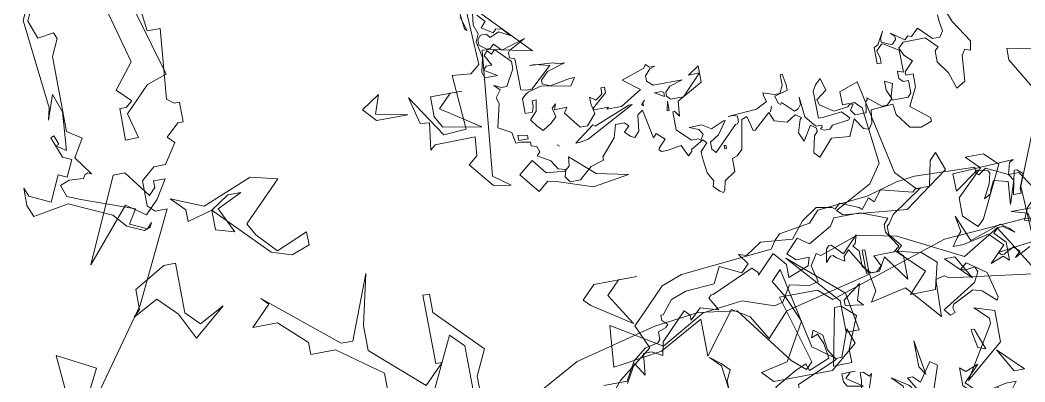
# Model space of a CAD drawing. Header units: millimetres. Extents: x 1418 to 1811, y 1796 to 1956.
# Drawn here: x 1476.12 to 1477.008, y 1836.798 to 1837.117 of the extents above; entities that cross this region are included whole.
import ezdxf

# ---------------------------------------------------------------- set-up
doc = ezdxf.new("R2010")
doc.units = ezdxf.units.MM
doc.layers.add('ARBRE', color=251, linetype='Continuous', lineweight=13)
doc.layers.add('VEGETAIS', color=3, linetype='Continuous')

# ---------------------------------------------------------------- blocks, each defined once
blk = doc.blocks.new('WMF26', base_point=(0, 0.0008))
at = {"color": 85}
for points in [[(7.3226, -0.1836), (7.3588, -0.2206), (7.4617, -0.1474), (7.7449, -0.2857), (7.8833, -0.2857), (8.0216, -0.4965)], [(13.1582, -5.9476), (13.2233, -7.4181), (13.0199, -7.9055)], [(9.5274, -11.9578), (8.756, -12.3728), (8.3048, -12.4823), (8.0578, -12.5119), (7.8462, -12.4823), (7.6066, -12.162), (7.5342, -12.097), (7.4979, -12.1332), (7.6066, -12.5119), (7.395, -12.5119), (7.3226, -12.4461), (6.6606, -12.6568), (6.2095, -12.6857), (5.4018, -12.5119)], [(0.6208, -6.0489), (0.5483, -5.387), (0.4759, -5.387), (0.5121, -5.0016), (0.4759, -4.972), (0.4462, -4.972), (0.4462, -4.8633), (0.4759, -4.8633), (0.5483, -4.7975), (0.5121, -4.7612), (0.5846, -4.6517), (0.6496, -4.6517), (0.7237, -4.5867), (0.7237, -4.4484), (0.6866, -4.4122), (0.6208, -4.4122), (0.8612, -3.9239), (1.4943, -3.0512), (1.771, -3.0512)], [(1.8434, -2.4543), (2.2221, -2.0031), (2.6807, -1.654), (2.5424, -1.3338), (2.6445, -1.2317), (2.9936, -0.8826), (3.2694, -0.7805), (4.492, -0.6718), (4.5653, -0.5689), (4.6377, -0.4965), (5.0527, -0.4314), (5.191, -0.2857), (5.8604, -0.2206), (6.2753, -0.1111), (6.5223, -0.0815), (7.3226, -0.1111), (7.3226, -0.1836), (7.3226, -0.1836)]]:
    blk.add_lwpolyline(points, dxfattribs=at)
at = {"color": 63}
for points in [[(7.7449, -0.2857), (7.796, -0.3738), (7.6955, -0.6776), (7.7211, -0.3754), (7.5325, -0.326), (7.4749, -0.4438), (7.4617, -0.4932), (7.3736, -0.5442), (7.4699, -0.3623), (7.5062, -0.2231), (7.4881, -0.1918), (7.3481, -0.1548), (7.0303, -0.3746), (7.0221, -0.1433), (7.8404, -0.1029), (7.7836, -0.1358), (7.7449, -0.2857), (7.7449, -0.2857)], [(6.5001, -0.2462), (6.5734, -0.2462), (6.1518, -0.522), (6.0777, -0.6315), (6.0489, -0.6611), (6.0489, -0.7698), (6.188, -0.9443), (6.1156, -1.0094), (6.188, -1.0827), (6.188, -1.3955), (5.9402, -1.0464), (5.8381, -1.221), (5.7006, -1.221), (5.489, -0.8711), (5.4166, -0.9443), (5.4166, -1.0094), (5.3145, -0.9443), (5.2783, -0.9081), (5.2421, -0.9081), (5.1762, -0.9806), (5.2058, -0.806), (5.2421, -0.7698), (5.2783, -0.7698), (5.4166, -0.9081), (5.6274, -0.6973), (5.5903, -0.806), (5.5541, -0.8348), (5.6274, -0.9081), (5.6274, -1.1189), (5.7295, -1.221), (5.8019, -1.221), (5.8744, -1.1551), (5.8019, -1.0094), (6.0777, -1.0094), (6.1518, -0.9443), (6.0127, -0.7336), (6.0127, -0.6315), (6.0777, -0.5582), (5.7295, -0.4199), (5.3804, -0.4199), (5.3145, -0.522), (5.0016, -0.6973), (4.8559, -0.5944), (4.6814, -0.7698), (4.7909, -0.8711), (4.9654, -0.8711), (4.9292, -0.9806), (4.6517, -1.0827), (4.6517, -0.9081), (4.5068, -0.7336), (4.2664, -0.9806), (4.2664, -0.9443), (4.194, -0.8711), (3.6333, -1.1189), (3.6045, -1.1189), (3.5683, -1.1551), (3.6695, -1.3297), (3.4299, -1.2572), (3.2842, -1.3955), (3.2842, -1.3297), (3.2192, -1.2572), (2.8693, -1.6063), (2.833, -1.7808), (2.6947, -1.7084), (2.586, -1.7084), (2.5572, -1.9924), (2.4469, -1.8171), (2.3094, -2.0575)], [(1.9957, -2.0287), (2.3094, -2.0287), (2.4469, -1.7808), (2.6223, -1.6433), (2.7968, -1.6063), (2.833, -1.5701), (2.833, -1.4688), (2.9343, -1.4317), (2.9722, -1.3955), (2.9055, -1.3297), (2.9055, -1.2572), (2.9343, -1.2572), (3.0808, -1.0827), (3.2842, -1.0094), (3.6695, -0.9806), (3.779, -0.7698), (4.0557, -0.9081), (4.1577, -0.806), (4.0557, -0.6611), (4.1577, -0.6973), (4.3685, -0.5582), (4.7909, -0.5944), (4.9654, -0.3837), (5.1762, -0.2462), (5.3804, -0.2824), (5.4166, -0.3112), (5.489, -0.2462), (5.7295, -0.3474), (5.7657, -0.3837), (5.8744, -0.2462), (5.9402, -0.3112), (6.0489, -0.1729), (6.4639, -0.2824), (6.5001, -0.2462), (6.5001, -0.2462)], [(7.8429, -1.2679), (7.6321, -1.3774), (7.7046, -1.3041), (7.6321, -1.2317), (7.4938, -1.3041), (7.4576, -1.3041), (7.4205, -1.2679), (7.945, -1.2029)], [(5.3112, -1.5083), (5.5508, -1.3338), (5.4849, -1.5445), (5.5508, -1.6178), (5.3112, -1.5808), (5.3112, -1.5083), (5.3112, -1.5083)], [(7.2929, -1.8805), (7.1217, -1.724), (7.0023, -1.6894), (6.7191, -1.8286), (6.6969, -1.8747), (6.7183, -1.9373), (6.6499, -1.9611), (6.5816, -1.8772), (7.0394, -1.5997), (7.1077, -1.4671), (7.0838, -1.398), (6.943, -1.4169), (6.8969, -1.3947), (6.9801, -1.3264), (7.2279, -1.5017), (7.3102, -1.8426), (7.2929, -1.8805), (7.2929, -1.8805)], [(4.217, -2.4683), (4.52, -2.2962), (4.6624, -2.2378), (4.6945, -2.3316), (4.9712, -2.2188), (4.9457, -2.0188), (4.8847, -1.8821), (4.7991, -1.9175), (4.8386, -1.8228), (4.9522, -1.9109), (4.9778, -2.111), (5.065, -2.2584), (4.5184, -2.4856), (4.5126, -2.5934), (4.4031, -2.6651), (4.2747, -2.6116), (4.217, -2.4683), (4.217, -2.4683)], [(3.6695, -2.1307), (3.6045, -2.2682), (3.6045, -2.3786), (3.5683, -2.0575), (3.4299, -1.92), (3.5683, -2.0287), (3.6695, -2.1307), (3.6695, -2.1307)], [(6.1156, -2.2032), (6.188, -2.6618), (6.1156, -2.5523), (6.1156, -2.2032), (6.1156, -2.2032)], [(6.887, -2.2353), (6.887, -2.1991), (6.9233, -2.1991), (7.0262, -2.4831), (6.9233, -2.4469), (6.887, -2.2353), (6.887, -2.2353)], [(5.3433, -2.5885), (5.3433, -2.4872), (5.3804, -2.4872), (5.4528, -2.5523), (5.489, -2.5235), (5.4166, -2.7276), (5.4166, -2.9384), (5.3145, -3.0471), (5.3145, -2.7276), (5.3433, -2.5885), (5.3433, -2.5885)], [(7.1629, -2.5235), (7.4757, -2.8363), (7.3374, -2.8363), (7.1629, -2.5235), (7.1629, -2.5235)], [(5.8678, -2.8726), (5.8678, -2.7639), (5.7295, -2.6247), (5.9402, -2.7639), (5.9765, -2.8001), (5.8381, -3.0471), (5.8381, -2.9384), (5.8678, -2.8726), (5.8678, -2.8726)], [(6.6754, -3.15), (6.5659, -3.0759), (6.5001, -3.0109), (6.6392, -3.1121), (6.7117, -3.1121), (6.7767, -3.0471), (6.6392, -2.9022), (6.6392, -2.6618), (6.7117, -2.7276), (6.8862, -2.6618), (6.6754, -2.8726), (6.85, -3.0471), (7.1991, -2.9746), (7.3374, -2.9746), (7.2641, -3.0759), (7.1991, -3.15), (7.2353, -3.36), (7.0904, -3.0109), (6.6754, -3.15), (6.6754, -3.15)], [(1.6475, -3.0759), (1.7495, -3.0759), (1.9595, -3.3163), (1.7125, -3.1426), (1.5742, -3.2801), (1.6475, -3.3896), (1.6837, -3.4258), (1.6837, -3.5271), (1.5742, -3.3534), (1.4721, -3.2513), (1.4359, -3.2513), (1.3346, -3.3534), (1.3634, -3.7387), (1.1601, -3.63), (1.538, -2.9022), (1.538, -2.9672), (1.6475, -3.0759), (1.6475, -3.0759)], [(5.9402, -3.1862), (6.0415, -3.36), (6.0127, -3.36), (5.9765, -3.3237), (5.904, -3.4258), (5.8678, -3.397), (5.9402, -3.1862), (5.9402, -3.1862)], [(6.2531, -3.7461), (6.3255, -3.5715), (6.3255, -3.4983), (6.4276, -3.4983), (6.3618, -3.8111), (6.3255, -3.8111), (6.2531, -3.7461), (6.2531, -3.7461)], [(6.3255, -3.8408), (6.5734, -4.1248), (6.2893, -3.877), (6.2531, -3.6662), (6.3255, -3.6662), (6.3255, -3.8408), (6.3255, -3.8408)], [(5.8381, -3.9132), (5.9765, -4.0515), (5.8381, -4.0153), (5.7657, -3.9494), (5.8019, -3.8045), (5.9402, -3.8045), (5.8381, -3.9132), (5.8381, -3.9132)], [(7.4938, -4.1767), (7.5663, -4.1042), (7.4576, -3.9289), (7.6684, -4.068), (7.7046, -4.1042), (7.6321, -4.1767), (7.3917, -4.1767), (7.4938, -4.1767), (7.4938, -4.1767)], [(5.3351, -4.4122), (5.4734, -4.1355), (5.5096, -4.0993), (5.5821, -4.1717), (5.5821, -4.273), (5.4372, -4.4122), (5.5096, -4.4846), (5.4075, -4.4846), (5.3351, -4.4122), (5.3351, -4.4122)], [(0.811, -4.6484), (0.7015, -4.5027), (0.6644, -4.5398), (0.6644, -4.576), (0.5994, -4.576), (0.6644, -4.4739), (0.7377, -4.4006), (0.8398, -4.4739), (1.0868, -4.1899), (0.876, -4.6484), (0.811, -4.6484), (0.811, -4.6484)], [(5.4923, -5.3557), (5.4421, -5.2248), (5.3631, -5.1037), (5.373, -5.0535), (5.4026, -5.0634), (5.4232, -5.0346), (5.4339, -4.8921), (5.4841, -4.8633), (5.5137, -4.9531), (5.564, -5.0239), (5.564, -5.0848), (5.5426, -5.1037), (5.6035, -5.1638), (5.7253, -5.1638), (5.755, -5.135), (5.736, -5.093), (5.6941, -5.0535), (5.7443, -5.0033), (5.7443, -4.9844), (5.7048, -4.9844), (5.7048, -4.9127), (5.755, -4.8123), (5.6545, -4.7324), (5.6545, -4.7118), (5.7146, -4.6904), (5.7756, -4.7011), (5.8365, -4.7826), (5.8447, -4.8419), (5.9657, -4.8337), (5.9765, -4.7621), (5.9954, -4.7324), (6.0267, -4.7407), (6.0662, -4.8016), (6.1074, -4.7118), (6.2078, -4.7217), (6.2893, -4.632), (6.3181, -4.6616), (6.2975, -4.7514), (6.2786, -4.7719), (6.2786, -4.7909), (6.3082, -4.8123), (6.3576, -4.7324), (6.3791, -4.7826), (6.3576, -4.8526), (6.3478, -4.8633), (6.3791, -4.8839), (6.4293, -4.8526), (6.4984, -4.8732), (6.519, -4.9234), (6.6096, -4.8419), (6.6203, -4.8419), (6.6409, -4.9234), (6.6705, -4.9127), (6.7001, -4.7514), (6.7314, -4.7217), (6.7602, -4.7118), (6.7602, -4.6402), (6.8212, -4.6007), (6.8319, -4.5505), (6.8418, -4.5398), (6.8607, -4.5505), (6.892, -4.5818), (6.8821, -4.6114), (6.9109, -4.6616), (6.9216, -4.7514), (6.9216, -4.7826), (6.8821, -4.8222), (6.901, -4.8419), (6.9718, -4.8016), (6.9718, -4.7909), (6.9932, -4.7719), (7.0229, -4.8337), (7.1019, -4.8222), (7.134, -4.8222), (7.1439, -4.8337), (7.1439, -4.8419), (7.1019, -4.8839), (7.1439, -4.9234), (7.1629, -4.9028), (7.1941, -5.0634), (7.2238, -5.0428), (7.2345, -4.9531), (7.2633, -4.9234), (7.2839, -4.9341), (7.3135, -4.9629), (7.2839, -4.9926), (7.3028, -5.0132), (7.353, -5.0132), (7.3744, -4.9424), (7.4543, -4.8526), (7.4543, -4.8337), (7.5259, -4.8123), (7.5967, -4.7514), (7.6552, -4.7514), (7.6766, -4.7826), (7.6659, -4.8222), (7.7054, -4.8337), (7.7367, -4.8839), (7.8059, -4.9234), (7.7869, -4.9424), (7.7976, -4.9737), (7.8273, -4.9844), (7.8273, -5.0033), (7.8775, -5.0132), (7.9071, -5.0132), (7.9178, -5.0741), (7.9886, -5.1136), (7.9574, -5.2437), (7.9681, -5.2758), (7.9384, -5.3153), (7.9681, -5.345), (7.9277, -5.326), (7.8989, -5.326), (7.8478, -5.4158), (7.8478, -5.4561), (7.9277, -5.5376), (7.9491, -5.5162), (7.9681, -5.5376), (7.9886, -5.5162), (7.9574, -5.4561), (7.9886, -5.4561), (8.0076, -5.4372), (7.9384, -5.3952), (8.0076, -5.3952), (8.0183, -5.4265), (7.9993, -5.5063), (8.0183, -5.5961), (7.9993, -5.6381), (8.0183, -5.6891), (8.0076, -5.7575)], [(8.0784, -5.7476), (8.0578, -5.6669), (8.0685, -5.6784), (8.0784, -5.7789)], [(7.9886, -5.7393), (7.9491, -5.6973), (7.9779, -5.6669), (7.9178, -5.6274), (7.8989, -5.6463), (7.8668, -5.6381), (7.8273, -5.5961), (7.8882, -5.6274), (7.9384, -5.606), (7.9574, -5.6274), (7.9886, -5.6274), (8.0076, -5.606), (8.0076, -5.5771), (7.9681, -5.5459), (7.9491, -5.5459), (7.9277, -5.5664), (7.8882, -5.5269), (7.7556, -5.5664), (7.8478, -5.5162), (7.8561, -5.5063), (7.8561, -5.4767), (7.8273, -5.466), (7.8273, -5.2947), (7.7976, -5.2865), (7.7663, -5.2865), (7.6552, -5.387), (7.647, -5.3952), (7.7268, -5.4158), (7.7556, -5.4158), (7.6264, -5.4059), (7.5967, -5.3952), (7.5655, -5.3952), (7.6659, -5.3656), (7.7054, -5.326), (7.7054, -5.3054), (7.6659, -5.2865), (7.5547, -5.3054), (7.5259, -5.3054), (7.5547, -5.2651), (7.7161, -5.2947), (7.7869, -5.2758), (7.8059, -5.2651), (7.8273, -5.2437), (7.8273, -5.1638), (7.7869, -5.1638), (7.777, -5.1935), (7.777, -5.2248), (7.7556, -5.2248), (7.7663, -5.1638), (7.8059, -5.1243), (7.777, -5.0848), (7.7474, -5.0535), (7.6972, -5.0848), (7.6659, -5.1136), (7.6766, -5.1638), (7.6552, -5.1852), (7.6659, -5.154), (7.5967, -5.154), (7.6157, -5.1243), (7.5465, -5.0346), (7.5045, -5.0346), (7.4543, -5.093), (7.465, -5.1433), (7.465, -5.1852), (7.4354, -5.1638), (7.4033, -5.1852), (7.395, -5.1935), (7.395, -5.2248), (7.3744, -5.2248), (7.3744, -5.1935), (7.4543, -5.1243), (7.4543, -5.1136), (7.3744, -5.1136), (7.3843, -5.1037), (7.3028, -5.1037), (7.1843, -5.1745), (7.274, -5.2437), (7.1439, -5.2865), (7.134, -5.3054), (7.1126, -5.2865), (7.0838, -5.2865), (7.1126, -5.2758), (7.1439, -5.2437), (7.1439, -5.2141), (7.1126, -5.1852), (6.9513, -5.1852), (7.0229, -5.1638), (7.0517, -5.135), (7.0517, -5.1136), (7.0336, -5.093), (6.9611, -5.093), (6.8508, -5.2042), (6.9109, -5.2042), (6.8508, -5.2437), (6.8508, -5.154), (6.9932, -5.0741), (7.0015, -4.9926), (7.0229, -5.0239), (7.0336, -5.0239), (7.0336, -4.9234), (6.9611, -4.8526), (6.9216, -4.8526), (6.9109, -4.8419), (6.892, -4.8732), (6.9109, -4.9028), (6.9611, -4.9234), (6.892, -4.9234), (6.8418, -4.8921), (6.771, -4.9234), (6.7602, -4.9234), (6.8105, -4.8526), (6.8607, -4.8222), (6.8607, -4.7826), (6.8418, -4.7621), (6.71, -4.8921), (6.7001, -4.8921), (6.6911, -4.9028), (6.6911, -4.9341), (6.71, -4.9424), (6.7413, -4.9424), (6.5808, -4.9531), (6.519, -4.9844), (6.5297, -5.0132), (6.5297, -5.0346), (6.4688, -5.0132), (6.44, -5.0132), (6.4186, -5.0535), (6.4186, -5.1136), (6.4079, -5.1136), (6.398, -5.0535), (6.398, -5.0239), (6.4688, -5.0033), (6.4581, -4.9629), (6.4482, -4.9531), (6.44, -4.9629), (6.3791, -4.9028), (6.3576, -4.9127), (6.3395, -4.9341), (6.3395, -4.9737), (6.3288, -4.8633), (6.2893, -4.8123), (6.2786, -4.8016), (6.2473, -4.8016), (6.2473, -4.7909), (6.258, -4.7826), (6.2391, -4.7719), (6.2078, -4.7719), (6.1889, -4.7909), (6.0967, -4.8016), (6.0884, -4.8123), (6.1279, -4.8526), (6.2284, -4.8419), (6.258, -4.8419), (6.258, -4.9926), (6.2391, -5.0239), (6.2078, -5.0535), (6.1889, -4.9844), (6.2473, -4.9424), (6.2391, -4.9127), (6.1675, -4.8633), (6.0884, -4.8732), (6.0769, -4.8839), (6.0563, -4.8839), (6.0769, -4.8526), (6.0563, -4.8222), (5.9954, -4.8222), (5.9872, -4.8839), (5.9765, -4.8921), (5.9765, -4.9028), (5.9056, -4.8419), (5.876, -4.8419), (5.8447, -4.8732), (5.8653, -4.9234), (5.8653, -4.9737), (5.8258, -4.9531), (5.8447, -4.8839), (5.8447, -4.8633), (5.755, -4.8633), (5.736, -4.8839), (5.736, -4.9531), (5.7649, -4.9531), (5.7863, -4.9737), (5.7863, -5.0132), (5.755, -5.0033), (5.755, -5.1243), (5.8365, -5.1745), (5.8447, -5.1745), (5.876, -5.1433), (5.8653, -5.1037), (5.8653, -5.0741), (5.8867, -5.0741), (5.8867, -5.1638), (5.8653, -5.1745), (5.8258, -5.2437), (5.8447, -5.2042), (5.8447, -5.1852), (5.7945, -5.1638), (5.7863, -5.1638), (5.7649, -5.1852), (5.7649, -5.2042), (5.7863, -5.2248), (5.7146, -5.1745), (5.6941, -5.1935), (5.6751, -5.1852), (5.6356, -5.2248), (5.564, -5.154), (5.5236, -5.154), (5.503, -5.1852), (5.5137, -5.2437), (5.5137, -5.2758)], [(6.7915, -4.7909), (6.7817, -4.7909), (6.7817, -4.7719), (6.7915, -4.7719), (6.7915, -4.7909), (6.7915, -4.7909)], [(0.7739, -4.9975), (0.7377, -4.9975), (0.7015, -5.0272), (0.7739, -5.0996), (0.6644, -5.2371), (0.7739, -5.6595), (0.7015, -5.587), (0.6356, -5.6595), (0.4899, -5.1358), (0.5994, -5.0996), (0.7377, -4.9613), (0.7015, -4.823), (0.7739, -4.823), (0.7739, -4.9975), (0.7739, -4.9975)], [(6.4984, -4.9531), (6.5083, -4.9234), (6.4984, -4.9531), (6.4984, -4.9531)], [(7.5152, -4.9629), (7.5655, -4.9531), (7.586, -4.9531), (7.4757, -5.0346), (7.465, -5.0239), (7.2633, -5.1037), (7.2444, -5.1037), (7.5152, -4.9629), (7.5152, -4.9629)], [(7.6865, -4.9629), (7.6766, -4.9531), (7.6865, -4.9629), (7.6865, -4.9629)], [(7.0624, -5.0346), (7.0517, -5.0848), (7.0517, -5.0346), (7.0624, -5.0346), (7.0624, -5.0346)], [(7.8371, -5.0239), (7.8882, -5.0239), (7.8882, -5.0535), (7.8371, -5.0428), (7.8371, -5.0239), (7.8371, -5.0239)], [(7.1843, -5.0848), (7.1941, -5.093), (7.1736, -5.1136), (7.1843, -5.1037), (7.1843, -5.0848), (7.1843, -5.0848)], [(7.0624, -5.135), (7.0624, -5.1136), (7.1126, -5.1433), (7.0731, -5.1433), (7.0624, -5.135), (7.0624, -5.135)]]:
    blk.add_lwpolyline(points, dxfattribs=at)
at = {"color": 106}
for points in [[(7.9343, -0.3112), (7.861, -0.4858), (7.861, -0.5582), (7.7589, -0.5582), (7.8248, -0.2462), (7.861, -0.2462), (7.9343, -0.3112), (7.9343, -0.3112)], [(7.5119, -0.9081), (7.6214, -0.9806), (7.6865, -1.0464), (7.5482, -0.9443), (7.4757, -0.9443), (7.4098, -1.0094), (7.5482, -1.1551), (7.5482, -1.3955), (7.4757, -1.3297), (7.3003, -1.3955), (7.5119, -1.1848), (7.3374, -1.0094), (6.9883, -1.0827), (6.85, -1.0827), (6.9224, -0.9806), (6.9883, -0.9081), (6.9513, -0.6973), (7.097, -1.0464), (7.5119, -0.9081), (7.5119, -0.9081)], [(7.9343, -0.9806), (7.8981, -0.8348), (7.6865, -0.7698), (7.9993, -0.7698), (7.9343, -0.9806), (7.9343, -0.9806)], [(5.7006, -1.221), (5.6644, -1.221), (5.6644, -0.9081), (5.7006, -0.9081), (5.7006, -1.221), (5.7006, -1.221)], [(7.0245, -1.5338), (6.7117, -1.221), (6.85, -1.221), (7.0245, -1.5338), (7.0245, -1.5338)], [(5.1046, -2.563), (5.1046, -2.4543), (5.2799, -2.4543), (5.2141, -2.4543), (5.1408, -2.5268), (5.3524, -2.6651), (5.1408, -2.6288), (5.1046, -2.563), (5.1046, -2.563)], [(8.3855, -3.5641), (8.3855, -3.9783), (8.4579, -4.0515), (8.5962, -3.7675)], [(8.8441, -3.8045), (8.8441, -3.9132), (9.0836, -4.0886), (9.2211, -4.0886), (9.2211, -4.1536), (9.3677, -4.2919), (9.5052, -4.2919), (9.3965, -4.4006), (9.4327, -4.4377), (9.0474, -4.1174), (8.9816, -4.1174), (8.8441, -4.4665), (8.9091, -4.1899), (8.9091, -4.0515), (8.6325, -3.8045), (8.5238, -3.9132), (8.56, -3.9132), (8.56, -4.2919), (8.5238, -4.2919), (8.5238, -4.1899), (8.2826, -3.942), (8.3492, -3.8045), (8.3492, -3.5641)], [(6.2531, -4.3282), (6.0489, -4.4377), (5.9765, -4.5398), (6.0127, -4.8526), (6.0489, -4.8889), (6.1156, -4.8889), (6.1156, -4.9613), (6.0127, -4.9975), (5.904, -4.4739), (5.8019, -4.3644), (5.7295, -4.3644), (5.7006, -4.5027), (5.6644, -4.5398), (5.6274, -4.4377), (5.8744, -4.2623), (6.2243, -4.2985), (6.2531, -4.3282), (6.2531, -4.3282)], [(9.9926, -4.5398), (10.1317, -4.4665), (10.0947, -4.5027), (10.0947, -4.6122), (9.9201, -4.7135), (9.8551, -4.7135), (9.8551, -4.4377), (9.7826, -4.3644), (9.6435, -4.4377), (9.8189, -4.2919), (9.8913, -4.4377), (9.9926, -4.5398), (9.9926, -4.5398)], [(5.1762, -4.9613), (5.1762, -5.0272), (5.0305, -4.9975), (4.9654, -4.9251), (5.0016, -4.7859), (4.893, -4.6484), (5.0305, -4.7135), (5.1762, -4.9613), (5.1762, -4.9613)], [(9.6073, -4.9613), (9.7464, -4.9251), (9.7464, -4.9901), (9.8189, -5.0634), (9.6435, -4.9901), (9.3677, -5.0996), (9.2211, -5.0634), (9.4327, -4.8526), (9.3965, -4.7859), (9.2952, -4.6773), (9.1199, -4.7497), (9.1199, -4.6773), (9.2211, -4.641), (9.3315, -4.6773), (9.6073, -4.9613), (9.6073, -4.9613)], [(7.7285, -4.7678), (7.7738, -4.7777), (7.8306, -4.7316), (7.9178, -4.8403), (7.838, -4.9037), (7.7746, -4.8238), (7.6725, -4.8131), (7.6437, -4.837), (7.6387, -4.888), (7.5062, -4.7703), (7.3341, -4.7316), (7.5342, -4.7011), (7.7285, -4.7678), (7.7285, -4.7678)], [(8.1805, -4.9448), (8.1302, -4.986), (8.1195, -5.0881), (8.3427, -5.0856), (8.3707, -5.0626), (8.3501, -5.2099), (8.4011, -5.2157), (8.4373, -5.3647), (8.285, -5.1317), (8.1607, -5.1391), (8.1805, -5.4413), (8.0784, -5.4306), (8.0273, -5.4718), (8.0422, -5.825), (7.7252, -5.4915), (7.9434, -5.5401), (7.9944, -5.5459), (8.066, -4.8609), (7.9746, -4.7933), (8.071, -4.809), (8.1805, -4.9448), (8.1805, -4.9448)], [(9.6073, -4.9613), (9.5052, -5.0272), (9.4327, -5.0272), (9.5711, -4.9613), (9.5052, -4.823), (9.6073, -4.8526), (9.6073, -4.9613), (9.6073, -4.9613)], [(10.3417, -6.3544), (10.4281, -6.1683), (10.3779, -5.6751), (10.3935, -5.6093), (10.3466, -5.7418), (10.3096, -5.6397), (10.3269, -5.4273), (10.3795, -5.4635), (10.3623, -5.4701), (10.3804, -5.5187), (10.3977, -5.5121), (10.3557, -5.3968), (10.3079, -5.3754), (10.3499, -5.2849), (10.3968, -5.3063), (10.4611, -5.1671), (10.5755, -5.2206), (10.5944, -5.27), (10.5953, -5.1737), (10.5697, -5.1079), (10.3721, -5.1408), (10.1433, -5.0346), (10.0799, -4.9621), (9.9893, -4.9201), (9.9547, -4.9333), (9.9432, -4.9572), (9.972, -4.9267), (10.0626, -4.9687), (10.0156, -5.0453), (10.3005, -5.1507), (10.3713, -5.1803), (10.3952, -5.247), (10.3433, -5.2668), (10.2651, -5.2602), (10.2528, -5.2799), (10.2355, -5.2865), (10.2165, -5.2783), (10.2898, -5.3812), (10.2305, -5.4783), (10.3087, -5.5294), (10.3071, -5.9468), (10.2651, -6.0374), (10.2783, -6.072), (10.368, -6.0588), (10.4051, -6.1609), (10.3219, -6.342)], [(8.3196, -5.2371), (8.3196, -5.3474), (8.1451, -5.3474), (8.2101, -5.3474), (8.2826, -5.275), (8.0726, -5.1358), (8.2826, -5.1721), (8.3196, -5.2371), (8.3196, -5.2371)], [(8.6975, -5.3474), (8.5962, -5.4125), (8.6325, -5.3112), (8.4579, -5.275), (8.6325, -5.275), (8.6975, -5.3474), (8.6975, -5.3474)], [(12.8898, -7.1587), (13.136, -7.195), (13.2381, -7.232), (13.2093, -7.2971), (13.0998, -7.4066), (13.1731, -7.2682), (13.0998, -7.195), (12.8602, -7.232), (12.9261, -6.8821), (13.0998, -6.8821), (12.8898, -7.1587), (12.8898, -7.1587)], [(6.067, -12.3604), (6.6746, -12.4452), (6.6993, -12.4601), (6.7487, -12.4485), (6.7545, -12.246), (6.92, -12.4345), (7.1167, -12.3926), (7.0822, -12.4494), (7.0995, -12.5457), (7.5803, -12.4321), (7.7029, -12.302), (7.782, -12.437), (7.875, -12.4946), (8.0496, -12.2682), (8.0504, -12.4749), (8.2941, -12.3423), (8.5189, -12.3102), (8.5658, -12.3045), (8.5452, -12.5325), (8.2784, -12.367), (8.0314, -12.5053), (7.81, -12.5309), (7.642, -12.4708), (7.5926, -12.4823), (7.5391, -12.5687), (7.4329, -12.5457), (7.3827, -12.558), (7.4033, -12.6478), (7.3654, -12.7095), (7.3407, -12.6947), (7.1258, -12.7663), (6.9134, -12.7211), (6.5709, -12.5432), (6.3667, -12.6651), (6.2045, -12.4016)], [(6.5001, -12.1875), (6.5734, -12.26), (6.4639, -12.2238), (6.4639, -12.0492), (6.6754, -11.8747), (6.5001, -12.1587), (6.5001, -12.1875), (6.5001, -12.1875)], [(7.7779, -12.1274), (7.6297, -12.1579), (7.5119, -12.3621), (7.5737, -12.5111), (7.6297, -12.6033), (7.5737, -12.6593), (7.4815, -12.2139), (7.3629, -12.1274), (7.3325, -12.1274), (7.2765, -12.2756), (7.246, -12.1892), (7.3942, -12.0657), (7.7219, -12.0657), (7.7779, -12.1274), (7.7779, -12.1274)]]:
    blk.add_lwpolyline(points, dxfattribs=at)
blk = doc.blocks.new('T2_02')
at = {"xscale": 0.3499999999999943, "yscale": 0.3499999999999943, "zscale": 0.3499999999999943}
blk.add_blockref('WMF26', (-2.2399, 1.997), dxfattribs=at)

msp = doc.modelspace()

# ---------------------------------------------------------------- linework, layer by layer
at = {"layer": 'VEGETAIS'}
msp.add_spline([(1489.22484, 1838.59894), (1485.19468, 1835.45514), (1481.15414, 1837.04348), (1477.72516, 1834.03483), (1473.50398, 1839.06184), (1479.87106, 1839.06194), (1489.22484, 1838.59894)], degree=3, dxfattribs=at)

# ---------------------------------------------------------------- block references
at = {"layer": 'ARBRE'}
for p, xscale, yscale, zscale, rotation in [((1476.77709, 1837.16313), 0.4621142716754233, 0.4621142716754233, 0.4621142716754233, 190.6551472559353), ((1475.29268, 1836.9828), 0.4621142716754233, 0.4621142716754233, 0.4621142716754233, 190.6551472559353), ((1478.1401, 1836.902), 0.4621142716754233, 0.4621142716754233, 0.4621142716754233, 190.6551472559353), ((1477.18634, 1835.82628), 0.4621142716754233, 0.4621142716754233, 0.4621142716754233, 190.6551472559353), ((1476.97207, 1836.60633), 0.1918409178794672, 0.1918409178794672, 0.1918409178794672, 10.65514725593884)]:
    msp.add_blockref('T2_02', p, dxfattribs=dict(at, xscale=xscale, yscale=yscale, zscale=zscale, rotation=rotation))

doc.saveas('drawing.dxf')
